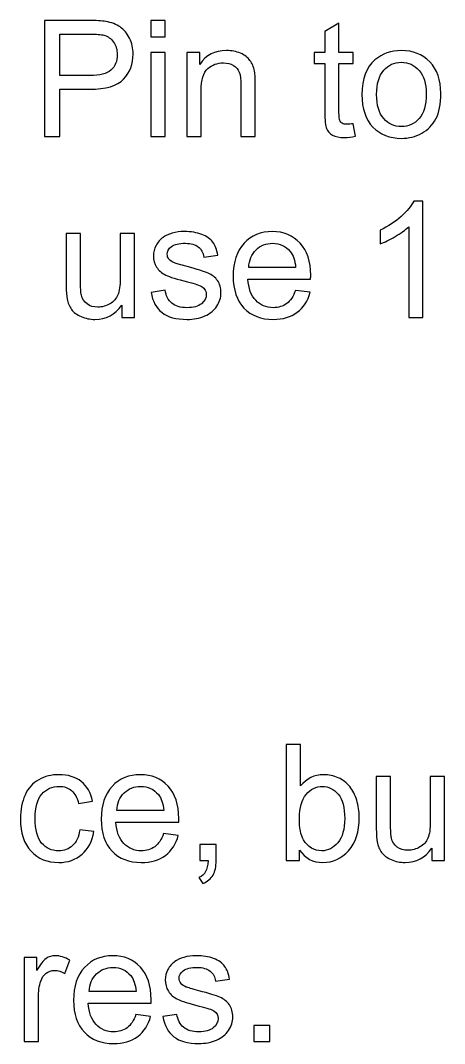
# Model space of a CAD drawing. Header units: centimetres. Extents: x -24.8 to 34.2, y -10 to 25.5.
# Drawn here: x 8.27 to 10.48, y 9.71 to 15.06 of the extents above; entities that cross this region are included whole.
import ezdxf

# ---------------------------------------------------------------- set-up
doc = ezdxf.new("R2010")
doc.units = ezdxf.units.CM
doc.header["$MEASUREMENT"] = 0
doc.layers.add('Layer 1', color=7, linetype='Continuous')

msp = doc.modelspace()

# ---------------------------------------------------------------- linework, layer by layer
at = {"layer": 'Layer 1', "color": 250}
for points, knots in [([(8.39294, 14.44979), (8.39294, 14.44979), (8.39294, 15.05586), (8.39294, 15.05586), (8.39294, 15.05586), (8.39294, 15.05586), (8.62154, 15.05586), (8.62154, 15.05586), (8.62154, 15.05586), (8.66176, 15.05586), (8.69252, 15.05388), (8.71369, 15.05007), (8.71369, 15.05007), (8.74346, 15.04513), (8.76844, 15.03568), (8.78862, 15.02171), (8.78862, 15.02171), (8.80865, 15.00788), (8.82488, 14.98827), (8.83716, 14.96329), (8.83716, 14.96329), (8.84943, 14.93817), (8.8555, 14.91066), (8.8555, 14.8806), (8.8555, 14.8806), (8.8555, 14.82909), (8.83913, 14.78535), (8.8064, 14.74965), (8.8064, 14.74965), (8.77352, 14.71409), (8.71425, 14.69617), (8.6286, 14.69617), (8.6286, 14.69617), (8.6286, 14.69617), (8.47309, 14.69617), (8.47309, 14.69617), (8.47309, 14.69617), (8.47309, 14.69617), (8.47309, 14.44979), (8.47309, 14.44979), (8.47309, 14.44979), (8.47309, 14.44979), (8.39294, 14.44979), (8.39294, 14.44979)], [0, 0, 0, 0, 0.0909091, 0.0909091, 0.0909091, 0.0909091, 0.1818182, 0.1818182, 0.1818182, 0.1818182, 0.2727273, 0.2727273, 0.2727273, 0.2727273, 0.3636364, 0.3636364, 0.3636364, 0.3636364, 0.4545455, 0.4545455, 0.4545455, 0.4545455, 0.5454545, 0.5454545, 0.5454545, 0.5454545, 0.6363636, 0.6363636, 0.6363636, 0.6363636, 0.7272727, 0.7272727, 0.7272727, 0.7272727, 0.8181818, 0.8181818, 0.8181818, 0.8181818, 0.9090909, 0.9090909, 0.9090909, 0.9090909, 1, 1, 1, 1]), ([(8.94849, 14.9702), (8.94849, 14.9702), (8.94849, 15.05586), (8.94849, 15.05586), (8.94849, 15.05586), (8.94849, 15.05586), (9.023, 15.05586), (9.023, 15.05586), (9.023, 15.05586), (9.023, 15.05586), (9.023, 14.9702), (9.023, 14.9702), (9.023, 14.9702), (9.023, 14.9702), (8.94849, 14.9702), (8.94849, 14.9702)], [0, 0, 0, 0, 0.25, 0.25, 0.25, 0.25, 0.5, 0.5, 0.5, 0.5, 0.75, 0.75, 0.75, 0.75, 1, 1, 1, 1]), ([(10.00484, 14.51639), (10.00484, 14.51639), (10.01556, 14.45064), (10.01556, 14.45064), (10.01556, 14.45064), (9.99468, 14.44626), (9.97591, 14.444), (9.9594, 14.444), (9.9594, 14.444), (9.93231, 14.444), (9.91142, 14.44824), (9.89646, 14.45685), (9.89646, 14.45685), (9.88165, 14.46531), (9.87121, 14.4766), (9.86514, 14.49057), (9.86514, 14.49057), (9.85907, 14.5044), (9.85597, 14.53375), (9.85597, 14.57834), (9.85597, 14.57834), (9.85597, 14.57834), (9.85597, 14.83093), (9.85597, 14.83093), (9.85597, 14.83093), (9.85597, 14.83093), (9.80136, 14.83093), (9.80136, 14.83093), (9.80136, 14.83093), (9.80136, 14.83093), (9.80136, 14.88878), (9.80136, 14.88878), (9.80136, 14.88878), (9.80136, 14.88878), (9.85597, 14.88878), (9.85597, 14.88878), (9.85597, 14.88878), (9.85597, 14.88878), (9.85597, 14.99758), (9.85597, 14.99758), (9.85597, 14.99758), (9.85597, 14.99758), (9.93005, 15.04217), (9.93005, 15.04217), (9.93005, 15.04217), (9.93005, 15.04217), (9.93005, 14.88878), (9.93005, 14.88878), (9.93005, 14.88878), (9.93005, 14.88878), (10.00484, 14.88878), (10.00484, 14.88878), (10.00484, 14.88878), (10.00484, 14.88878), (10.00484, 14.83093), (10.00484, 14.83093), (10.00484, 14.83093), (10.00484, 14.83093), (9.93005, 14.83093), (9.93005, 14.83093), (9.93005, 14.83093), (9.93005, 14.83093), (9.93005, 14.57425), (9.93005, 14.57425), (9.93005, 14.57425), (9.93005, 14.55294), (9.93132, 14.53939), (9.93386, 14.53333), (9.93386, 14.53333), (9.93654, 14.52726), (9.94077, 14.52246), (9.9467, 14.51879), (9.9467, 14.51879), (9.95263, 14.51527), (9.96109, 14.51343), (9.9721, 14.51343), (9.9721, 14.51343), (9.98043, 14.51343), (9.99129, 14.51442), (10.00484, 14.51639)], [0, 0, 0, 0, 0.05, 0.05, 0.05, 0.05, 0.1, 0.1, 0.1, 0.1, 0.15, 0.15, 0.15, 0.15, 0.2, 0.2, 0.2, 0.2, 0.25, 0.25, 0.25, 0.25, 0.3, 0.3, 0.3, 0.3, 0.35, 0.35, 0.35, 0.35, 0.4, 0.4, 0.4, 0.4, 0.45, 0.45, 0.45, 0.45, 0.5, 0.5, 0.5, 0.5, 0.55, 0.55, 0.55, 0.55, 0.6, 0.6, 0.6, 0.6, 0.65, 0.65, 0.65, 0.65, 0.7, 0.7, 0.7, 0.7, 0.75, 0.75, 0.75, 0.75, 0.8, 0.8, 0.8, 0.8, 0.85, 0.85, 0.85, 0.85, 0.9, 0.9, 0.9, 0.9, 0.95, 0.95, 0.95, 0.95, 1, 1, 1, 1]), ([(8.47309, 14.76771), (8.47309, 14.76771), (8.62987, 14.76771), (8.62987, 14.76771), (8.62987, 14.76771), (8.68166, 14.76771), (8.71848, 14.77731), (8.74022, 14.79664), (8.74022, 14.79664), (8.76195, 14.81597), (8.77281, 14.84306), (8.77281, 14.87806), (8.77281, 14.87806), (8.77281, 14.90346), (8.76646, 14.92519), (8.75362, 14.94325), (8.75362, 14.94325), (8.74078, 14.96131), (8.72399, 14.97317), (8.70296, 14.97895), (8.70296, 14.97895), (8.68942, 14.98248), (8.66458, 14.98431), (8.62817, 14.98431), (8.62817, 14.98431), (8.62817, 14.98431), (8.47309, 14.98431), (8.47309, 14.98431), (8.47309, 14.98431), (8.47309, 14.98431), (8.47309, 14.76771), (8.47309, 14.76771)], [0, 0, 0, 0, 0.125, 0.125, 0.125, 0.125, 0.25, 0.25, 0.25, 0.25, 0.375, 0.375, 0.375, 0.375, 0.5, 0.5, 0.5, 0.5, 0.625, 0.625, 0.625, 0.625, 0.75, 0.75, 0.75, 0.75, 0.875, 0.875, 0.875, 0.875, 1, 1, 1, 1]), ([(8.94849, 14.44979), (8.94849, 14.44979), (8.94849, 14.88878), (8.94849, 14.88878), (8.94849, 14.88878), (8.94849, 14.88878), (9.023, 14.88878), (9.023, 14.88878), (9.023, 14.88878), (9.023, 14.88878), (9.023, 14.44979), (9.023, 14.44979), (9.023, 14.44979), (9.023, 14.44979), (8.94849, 14.44979), (8.94849, 14.44979)], [0, 0, 0, 0, 0.25, 0.25, 0.25, 0.25, 0.5, 0.5, 0.5, 0.5, 0.75, 0.75, 0.75, 0.75, 1, 1, 1, 1]), ([(9.13631, 14.44979), (9.13631, 14.44979), (9.13631, 14.88878), (9.13631, 14.88878), (9.13631, 14.88878), (9.13631, 14.88878), (9.2032, 14.88878), (9.2032, 14.88878), (9.2032, 14.88878), (9.2032, 14.88878), (9.2032, 14.82641), (9.2032, 14.82641), (9.2032, 14.82641), (9.23551, 14.87467), (9.28208, 14.8988), (9.34289, 14.8988), (9.34289, 14.8988), (9.36942, 14.8988), (9.39369, 14.894), (9.41585, 14.88455), (9.41585, 14.88455), (9.43814, 14.87495), (9.45465, 14.86254), (9.46566, 14.84701), (9.46566, 14.84701), (9.47681, 14.83163), (9.48443, 14.81329), (9.48894, 14.79212), (9.48894, 14.79212), (9.49162, 14.77829), (9.49304, 14.75416), (9.49304, 14.71973), (9.49304, 14.71973), (9.49304, 14.71973), (9.49304, 14.44979), (9.49304, 14.44979), (9.49304, 14.44979), (9.49304, 14.44979), (9.41853, 14.44979), (9.41853, 14.44979), (9.41853, 14.44979), (9.41853, 14.44979), (9.41853, 14.71691), (9.41853, 14.71691), (9.41853, 14.71691), (9.41853, 14.74711), (9.41571, 14.76983), (9.40992, 14.78493), (9.40992, 14.78493), (9.40414, 14.79988), (9.39384, 14.81188), (9.37916, 14.82077), (9.37916, 14.82077), (9.36434, 14.8298), (9.34713, 14.83431), (9.32723, 14.83431), (9.32723, 14.83431), (9.29548, 14.83431), (9.26825, 14.82415), (9.24511, 14.80412), (9.24511, 14.80412), (9.2221, 14.78394), (9.21067, 14.74584), (9.21067, 14.68954), (9.21067, 14.68954), (9.21067, 14.68954), (9.21067, 14.44979), (9.21067, 14.44979), (9.21067, 14.44979), (9.21067, 14.44979), (9.13631, 14.44979), (9.13631, 14.44979)], [0, 0, 0, 0, 0.0555556, 0.0555556, 0.0555556, 0.0555556, 0.1111111, 0.1111111, 0.1111111, 0.1111111, 0.1666667, 0.1666667, 0.1666667, 0.1666667, 0.2222222, 0.2222222, 0.2222222, 0.2222222, 0.2777778, 0.2777778, 0.2777778, 0.2777778, 0.3333333, 0.3333333, 0.3333333, 0.3333333, 0.3888889, 0.3888889, 0.3888889, 0.3888889, 0.4444444, 0.4444444, 0.4444444, 0.4444444, 0.5, 0.5, 0.5, 0.5, 0.5555556, 0.5555556, 0.5555556, 0.5555556, 0.6111111, 0.6111111, 0.6111111, 0.6111111, 0.6666667, 0.6666667, 0.6666667, 0.6666667, 0.7222222, 0.7222222, 0.7222222, 0.7222222, 0.7777778, 0.7777778, 0.7777778, 0.7777778, 0.8333333, 0.8333333, 0.8333333, 0.8333333, 0.8888889, 0.8888889, 0.8888889, 0.8888889, 0.9444444, 0.9444444, 0.9444444, 0.9444444, 1, 1, 1, 1]), ([(10.04985, 14.66936), (10.04985, 14.75064), (10.07243, 14.81089), (10.11772, 14.84998), (10.11772, 14.84998), (10.1554, 14.88243), (10.2014, 14.8988), (10.25573, 14.8988), (10.25573, 14.8988), (10.31613, 14.8988), (10.36551, 14.87905), (10.40375, 14.83939), (10.40375, 14.83939), (10.44214, 14.79988), (10.46119, 14.74527), (10.46119, 14.67557), (10.46119, 14.67557), (10.46119, 14.61898), (10.45272, 14.57453), (10.43579, 14.54222), (10.43579, 14.54222), (10.41885, 14.50976), (10.39416, 14.48464), (10.36185, 14.46672), (10.36185, 14.46672), (10.32939, 14.4488), (10.29411, 14.43991), (10.25573, 14.43991), (10.25573, 14.43991), (10.19435, 14.43991), (10.14468, 14.45953), (10.10672, 14.49904), (10.10672, 14.49904), (10.06876, 14.53841), (10.04985, 14.59513), (10.04985, 14.66936)], [0, 0, 0, 0, 0.1111111, 0.1111111, 0.1111111, 0.1111111, 0.2222222, 0.2222222, 0.2222222, 0.2222222, 0.3333333, 0.3333333, 0.3333333, 0.3333333, 0.4444444, 0.4444444, 0.4444444, 0.4444444, 0.5555556, 0.5555556, 0.5555556, 0.5555556, 0.6666667, 0.6666667, 0.6666667, 0.6666667, 0.7777778, 0.7777778, 0.7777778, 0.7777778, 0.8888889, 0.8888889, 0.8888889, 0.8888889, 1, 1, 1, 1]), ([(10.12633, 14.66936), (10.12633, 14.61305), (10.13861, 14.571), (10.16316, 14.54306), (10.16316, 14.54306), (10.18772, 14.51498), (10.21862, 14.50101), (10.25573, 14.50101), (10.25573, 14.50101), (10.2927, 14.50101), (10.32346, 14.51512), (10.34802, 14.5432), (10.34802, 14.5432), (10.37243, 14.57129), (10.3847, 14.61418), (10.3847, 14.67176), (10.3847, 14.67176), (10.3847, 14.72608), (10.37243, 14.76729), (10.34773, 14.79523), (10.34773, 14.79523), (10.32304, 14.82317), (10.29242, 14.83714), (10.25573, 14.83714), (10.25573, 14.83714), (10.21862, 14.83714), (10.18772, 14.82317), (10.16316, 14.79537), (10.16316, 14.79537), (10.13861, 14.76757), (10.12633, 14.72552), (10.12633, 14.66936)], [0, 0, 0, 0, 0.125, 0.125, 0.125, 0.125, 0.25, 0.25, 0.25, 0.25, 0.375, 0.375, 0.375, 0.375, 0.5, 0.5, 0.5, 0.5, 0.625, 0.625, 0.625, 0.625, 0.75, 0.75, 0.75, 0.75, 0.875, 0.875, 0.875, 0.875, 1, 1, 1, 1]), ([(10.3682, 13.50393), (10.3682, 13.50393), (10.29384, 13.50393), (10.29384, 13.50393), (10.29384, 13.50393), (10.29384, 13.50393), (10.29384, 13.97806), (10.29384, 13.97806), (10.29384, 13.97806), (10.27591, 13.96099), (10.25249, 13.94391), (10.22342, 13.92684), (10.22342, 13.92684), (10.19421, 13.90976), (10.16811, 13.89692), (10.14496, 13.88845), (10.14496, 13.88845), (10.14496, 13.88845), (10.14496, 13.96028), (10.14496, 13.96028), (10.14496, 13.96028), (10.18659, 13.97989), (10.223, 14.0036), (10.25418, 14.0314), (10.25418, 14.0314), (10.28523, 14.05934), (10.30738, 14.08629), (10.32036, 14.11254), (10.32036, 14.11254), (10.32036, 14.11254), (10.3682, 14.11254), (10.3682, 14.11254), (10.3682, 14.11254), (10.3682, 14.11254), (10.3682, 13.50393), (10.3682, 13.50393)], [0, 0, 0, 0, 0.1111111, 0.1111111, 0.1111111, 0.1111111, 0.2222222, 0.2222222, 0.2222222, 0.2222222, 0.3333333, 0.3333333, 0.3333333, 0.3333333, 0.4444444, 0.4444444, 0.4444444, 0.4444444, 0.5555556, 0.5555556, 0.5555556, 0.5555556, 0.6666667, 0.6666667, 0.6666667, 0.6666667, 0.7777778, 0.7777778, 0.7777778, 0.7777778, 0.8888889, 0.8888889, 0.8888889, 0.8888889, 1, 1, 1, 1]), ([(8.94949, 13.63502), (8.94949, 13.63502), (9.023, 13.64659), (9.023, 13.64659), (9.023, 13.64659), (9.0271, 13.6171), (9.03867, 13.59452), (9.05758, 13.57872), (9.05758, 13.57872), (9.07634, 13.56306), (9.10273, 13.55515), (9.13674, 13.55515), (9.13674, 13.55515), (9.17089, 13.55515), (9.19629, 13.56221), (9.2128, 13.57604), (9.2128, 13.57604), (9.22931, 13.59001), (9.23763, 13.60638), (9.23763, 13.625), (9.23763, 13.625), (9.23763, 13.64194), (9.23029, 13.65506), (9.21562, 13.6648), (9.21562, 13.6648), (9.20546, 13.67143), (9.18006, 13.67975), (9.13956, 13.68991), (9.13956, 13.68991), (9.08509, 13.70374), (9.04713, 13.7156), (9.02611, 13.72575), (9.02611, 13.72575), (9.00508, 13.73577), (8.989, 13.74974), (8.97813, 13.76752), (8.97813, 13.76752), (8.96727, 13.7853), (8.96176, 13.80492), (8.96176, 13.82637), (8.96176, 13.82637), (8.96176, 13.84598), (8.96628, 13.86404), (8.97531, 13.88069), (8.97531, 13.88069), (8.9842, 13.89749), (8.99647, 13.91131), (9.01186, 13.92232), (9.01186, 13.92232), (9.02343, 13.93079), (9.03923, 13.93813), (9.05913, 13.94405), (9.05913, 13.94405), (9.07917, 13.94998), (9.10061, 13.95294), (9.12347, 13.95294), (9.12347, 13.95294), (9.1579, 13.95294), (9.1881, 13.94786), (9.21421, 13.93798), (9.21421, 13.93798), (9.24031, 13.92811), (9.2595, 13.9147), (9.27192, 13.89777), (9.27192, 13.89777), (9.28434, 13.88069), (9.29281, 13.85812), (9.29746, 13.82975), (9.29746, 13.82975), (9.29746, 13.82975), (9.22479, 13.81973), (9.22479, 13.81973), (9.22479, 13.81973), (9.2214, 13.84231), (9.21181, 13.85995), (9.196, 13.87265), (9.196, 13.87265), (9.1802, 13.88535), (9.15776, 13.8917), (9.12884, 13.8917), (9.12884, 13.8917), (9.09469, 13.8917), (9.07028, 13.88606), (9.05574, 13.87477), (9.05574, 13.87477), (9.04107, 13.86348), (9.03373, 13.85021), (9.03373, 13.83512), (9.03373, 13.83512), (9.03373, 13.82538), (9.03683, 13.81677), (9.0429, 13.80901), (9.0429, 13.80901), (9.04897, 13.80097), (9.05842, 13.79448), (9.0714, 13.78911), (9.0714, 13.78911), (9.07888, 13.78643), (9.10076, 13.78008), (9.13716, 13.7702), (9.13716, 13.7702), (9.1898, 13.75609), (9.22648, 13.74466), (9.24723, 13.73563), (9.24723, 13.73563), (9.26811, 13.72674), (9.28448, 13.71362), (9.29633, 13.69655), (9.29633, 13.69655), (9.30819, 13.67947), (9.31411, 13.6583), (9.31411, 13.6329), (9.31411, 13.6329), (9.31411, 13.60807), (9.30678, 13.58479), (9.29238, 13.56277), (9.29238, 13.56277), (9.27785, 13.5409), (9.25696, 13.52397), (9.22973, 13.51197), (9.22973, 13.51197), (9.2025, 13.49998), (9.17159, 13.49405), (9.13716, 13.49405), (9.13716, 13.49405), (9.08001, 13.49405), (9.03655, 13.50591), (9.00663, 13.52961), (9.00663, 13.52961), (8.97672, 13.55332), (8.95767, 13.58845), (8.94949, 13.63502)], [0, 0, 0, 0, 0.030303, 0.030303, 0.030303, 0.030303, 0.0606061, 0.0606061, 0.0606061, 0.0606061, 0.0909091, 0.0909091, 0.0909091, 0.0909091, 0.1212121, 0.1212121, 0.1212121, 0.1212121, 0.1515152, 0.1515152, 0.1515152, 0.1515152, 0.1818182, 0.1818182, 0.1818182, 0.1818182, 0.2121212, 0.2121212, 0.2121212, 0.2121212, 0.2424242, 0.2424242, 0.2424242, 0.2424242, 0.2727273, 0.2727273, 0.2727273, 0.2727273, 0.3030303, 0.3030303, 0.3030303, 0.3030303, 0.3333333, 0.3333333, 0.3333333, 0.3333333, 0.3636364, 0.3636364, 0.3636364, 0.3636364, 0.3939394, 0.3939394, 0.3939394, 0.3939394, 0.4242424, 0.4242424, 0.4242424, 0.4242424, 0.4545455, 0.4545455, 0.4545455, 0.4545455, 0.4848485, 0.4848485, 0.4848485, 0.4848485, 0.5151515, 0.5151515, 0.5151515, 0.5151515, 0.5454545, 0.5454545, 0.5454545, 0.5454545, 0.5757576, 0.5757576, 0.5757576, 0.5757576, 0.6060606, 0.6060606, 0.6060606, 0.6060606, 0.6363636, 0.6363636, 0.6363636, 0.6363636, 0.6666667, 0.6666667, 0.6666667, 0.6666667, 0.6969697, 0.6969697, 0.6969697, 0.6969697, 0.7272727, 0.7272727, 0.7272727, 0.7272727, 0.7575758, 0.7575758, 0.7575758, 0.7575758, 0.7878788, 0.7878788, 0.7878788, 0.7878788, 0.8181818, 0.8181818, 0.8181818, 0.8181818, 0.8484848, 0.8484848, 0.8484848, 0.8484848, 0.8787879, 0.8787879, 0.8787879, 0.8787879, 0.9090909, 0.9090909, 0.9090909, 0.9090909, 0.9393939, 0.9393939, 0.9393939, 0.9393939, 0.969697, 0.969697, 0.969697, 0.969697, 1, 1, 1, 1]), ([(9.70301, 13.64532), (9.70301, 13.64532), (9.77992, 13.63587), (9.77992, 13.63587), (9.77992, 13.63587), (9.76778, 13.59085), (9.74535, 13.556), (9.71261, 13.53116), (9.71261, 13.53116), (9.67973, 13.50647), (9.63782, 13.49405), (9.58688, 13.49405), (9.58688, 13.49405), (9.52267, 13.49405), (9.47173, 13.51381), (9.4342, 13.55332), (9.4342, 13.55332), (9.39652, 13.59283), (9.37775, 13.64829), (9.37775, 13.71969), (9.37775, 13.71969), (9.37775, 13.79363), (9.3968, 13.85092), (9.43476, 13.8917), (9.43476, 13.8917), (9.47286, 13.93248), (9.52211, 13.95294), (9.58279, 13.95294), (9.58279, 13.95294), (9.64149, 13.95294), (9.68947, 13.9329), (9.72658, 13.89297), (9.72658, 13.89297), (9.76383, 13.85304), (9.78246, 13.79673), (9.78246, 13.72434), (9.78246, 13.72434), (9.78246, 13.71983), (9.78232, 13.7132), (9.78203, 13.70445), (9.78203, 13.70445), (9.78203, 13.70445), (9.45466, 13.70445), (9.45466, 13.70445), (9.45466, 13.70445), (9.45734, 13.65619), (9.47103, 13.61922), (9.49558, 13.59368), (9.49558, 13.59368), (9.52013, 13.56799), (9.55061, 13.55515), (9.5873, 13.55515), (9.5873, 13.55515), (9.61454, 13.55515), (9.63782, 13.56235), (9.65715, 13.57674), (9.65715, 13.57674), (9.67648, 13.59099), (9.69172, 13.61385), (9.70301, 13.64532)], [0, 0, 0, 0, 0.0666667, 0.0666667, 0.0666667, 0.0666667, 0.1333333, 0.1333333, 0.1333333, 0.1333333, 0.2, 0.2, 0.2, 0.2, 0.2666667, 0.2666667, 0.2666667, 0.2666667, 0.3333333, 0.3333333, 0.3333333, 0.3333333, 0.4, 0.4, 0.4, 0.4, 0.4666667, 0.4666667, 0.4666667, 0.4666667, 0.5333333, 0.5333333, 0.5333333, 0.5333333, 0.6, 0.6, 0.6, 0.6, 0.6666667, 0.6666667, 0.6666667, 0.6666667, 0.7333333, 0.7333333, 0.7333333, 0.7333333, 0.8, 0.8, 0.8, 0.8, 0.8666667, 0.8666667, 0.8666667, 0.8666667, 0.9333333, 0.9333333, 0.9333333, 0.9333333, 1, 1, 1, 1]), ([(8.7961, 13.50393), (8.7961, 13.50393), (8.7961, 13.56842), (8.7961, 13.56842), (8.7961, 13.56842), (8.76181, 13.51875), (8.71539, 13.49405), (8.65669, 13.49405), (8.65669, 13.49405), (8.63086, 13.49405), (8.60659, 13.49899), (8.58416, 13.50887), (8.58416, 13.50887), (8.56172, 13.51875), (8.54507, 13.53131), (8.5342, 13.54626), (8.5342, 13.54626), (8.5232, 13.56136), (8.51558, 13.57971), (8.5112, 13.60144), (8.5112, 13.60144), (8.50824, 13.61611), (8.50669, 13.63925), (8.50669, 13.671), (8.50669, 13.671), (8.50669, 13.671), (8.50669, 13.94292), (8.50669, 13.94292), (8.50669, 13.94292), (8.50669, 13.94292), (8.58105, 13.94292), (8.58105, 13.94292), (8.58105, 13.94292), (8.58105, 13.94292), (8.58105, 13.69951), (8.58105, 13.69951), (8.58105, 13.69951), (8.58105, 13.66056), (8.5826, 13.63446), (8.58557, 13.62091), (8.58557, 13.62091), (8.59036, 13.6013), (8.60024, 13.58606), (8.61534, 13.57477), (8.61534, 13.57477), (8.63058, 13.56362), (8.64935, 13.55812), (8.67164, 13.55812), (8.67164, 13.55812), (8.69394, 13.55812), (8.71482, 13.56376), (8.73444, 13.57519), (8.73444, 13.57519), (8.75405, 13.58662), (8.76788, 13.60228), (8.77592, 13.6219), (8.77592, 13.6219), (8.78411, 13.64165), (8.7882, 13.6703), (8.7882, 13.70769), (8.7882, 13.70769), (8.7882, 13.70769), (8.7882, 13.94292), (8.7882, 13.94292), (8.7882, 13.94292), (8.7882, 13.94292), (8.86257, 13.94292), (8.86257, 13.94292), (8.86257, 13.94292), (8.86257, 13.94292), (8.86257, 13.50393), (8.86257, 13.50393), (8.86257, 13.50393), (8.86257, 13.50393), (8.7961, 13.50393), (8.7961, 13.50393)], [0, 0, 0, 0, 0.0526316, 0.0526316, 0.0526316, 0.0526316, 0.1052632, 0.1052632, 0.1052632, 0.1052632, 0.1578947, 0.1578947, 0.1578947, 0.1578947, 0.2105263, 0.2105263, 0.2105263, 0.2105263, 0.2631579, 0.2631579, 0.2631579, 0.2631579, 0.3157895, 0.3157895, 0.3157895, 0.3157895, 0.3684211, 0.3684211, 0.3684211, 0.3684211, 0.4210526, 0.4210526, 0.4210526, 0.4210526, 0.4736842, 0.4736842, 0.4736842, 0.4736842, 0.5263158, 0.5263158, 0.5263158, 0.5263158, 0.5789474, 0.5789474, 0.5789474, 0.5789474, 0.6315789, 0.6315789, 0.6315789, 0.6315789, 0.6842105, 0.6842105, 0.6842105, 0.6842105, 0.7368421, 0.7368421, 0.7368421, 0.7368421, 0.7894737, 0.7894737, 0.7894737, 0.7894737, 0.8421053, 0.8421053, 0.8421053, 0.8421053, 0.8947368, 0.8947368, 0.8947368, 0.8947368, 0.9473684, 0.9473684, 0.9473684, 0.9473684, 1, 1, 1, 1]), ([(9.45875, 13.76569), (9.45875, 13.76569), (9.70386, 13.76569), (9.70386, 13.76569), (9.70386, 13.76569), (9.70061, 13.80252), (9.69116, 13.83032), (9.67578, 13.84866), (9.67578, 13.84866), (9.65207, 13.87731), (9.62131, 13.8917), (9.58363, 13.8917), (9.58363, 13.8917), (9.54949, 13.8917), (9.5207, 13.88027), (9.49742, 13.85741), (9.49742, 13.85741), (9.47413, 13.83455), (9.46129, 13.80393), (9.45875, 13.76569)], [0, 0, 0, 0, 0.2, 0.2, 0.2, 0.2, 0.4, 0.4, 0.4, 0.4, 0.6, 0.6, 0.6, 0.6, 0.8, 0.8, 0.8, 0.8, 1, 1, 1, 1]), ([(9.72416, 10.66635), (9.72416, 10.66635), (9.65516, 10.66635), (9.65516, 10.66635), (9.65516, 10.66635), (9.65516, 10.66635), (9.65516, 11.27242), (9.65516, 11.27242), (9.65516, 11.27242), (9.65516, 11.27242), (9.72952, 11.27242), (9.72952, 11.27242), (9.72952, 11.27242), (9.72952, 11.27242), (9.72952, 11.05624), (9.72952, 11.05624), (9.72952, 11.05624), (9.76099, 11.09561), (9.80106, 11.11536), (9.84975, 11.11536), (9.84975, 11.11536), (9.87684, 11.11536), (9.90238, 11.10986), (9.92651, 11.09899), (9.92651, 11.09899), (9.95064, 11.08813), (9.9704, 11.07275), (9.98606, 11.05313), (9.98606, 11.05313), (10.00158, 11.03338), (10.01386, 11.00967), (10.02261, 10.98173), (10.02261, 10.98173), (10.0315, 10.95393), (10.03587, 10.92416), (10.03587, 10.89255), (10.03587, 10.89255), (10.03587, 10.8172), (10.01724, 10.75906), (9.97999, 10.718), (9.97999, 10.718), (9.94288, 10.67693), (9.89815, 10.65647), (9.84608, 10.65647), (9.84608, 10.65647), (9.79429, 10.65647), (9.75365, 10.67806), (9.72416, 10.72138), (9.72416, 10.72138), (9.72416, 10.72138), (9.72416, 10.66635), (9.72416, 10.66635)], [0, 0, 0, 0, 0.0769231, 0.0769231, 0.0769231, 0.0769231, 0.1538462, 0.1538462, 0.1538462, 0.1538462, 0.2307692, 0.2307692, 0.2307692, 0.2307692, 0.3076923, 0.3076923, 0.3076923, 0.3076923, 0.3846154, 0.3846154, 0.3846154, 0.3846154, 0.4615385, 0.4615385, 0.4615385, 0.4615385, 0.5384615, 0.5384615, 0.5384615, 0.5384615, 0.6153846, 0.6153846, 0.6153846, 0.6153846, 0.6923077, 0.6923077, 0.6923077, 0.6923077, 0.7692308, 0.7692308, 0.7692308, 0.7692308, 0.8461538, 0.8461538, 0.8461538, 0.8461538, 0.9230769, 0.9230769, 0.9230769, 0.9230769, 1, 1, 1, 1]), ([(8.57736, 10.82722), (8.57736, 10.82722), (8.65046, 10.81762), (8.65046, 10.81762), (8.65046, 10.81762), (8.64256, 10.76724), (8.62209, 10.72773), (8.58908, 10.69923), (8.58908, 10.69923), (8.5562, 10.67072), (8.5157, 10.65647), (8.46772, 10.65647), (8.46772, 10.65647), (8.40775, 10.65647), (8.35935, 10.67609), (8.32294, 10.71532), (8.32294, 10.71532), (8.28639, 10.75454), (8.26805, 10.81085), (8.26805, 10.88422), (8.26805, 10.88422), (8.26805, 10.93164), (8.27595, 10.97312), (8.29162, 11.00868), (8.29162, 11.00868), (8.30742, 11.04424), (8.33127, 11.07091), (8.36344, 11.08869), (8.36344, 11.08869), (8.39547, 11.10647), (8.43047, 11.11536), (8.46814, 11.11536), (8.46814, 11.11536), (8.51584, 11.11536), (8.55493, 11.10323), (8.58512, 11.0791), (8.58512, 11.0791), (8.61546, 11.05497), (8.63494, 11.02082), (8.64354, 10.97637), (8.64354, 10.97637), (8.64354, 10.97637), (8.57115, 10.96522), (8.57115, 10.96522), (8.57115, 10.96522), (8.56424, 10.99471), (8.5521, 11.01687), (8.53461, 11.03182), (8.53461, 11.03182), (8.51711, 11.04664), (8.49594, 11.05412), (8.47111, 11.05412), (8.47111, 11.05412), (8.43357, 11.05412), (8.40309, 11.04071), (8.37967, 11.01376), (8.37967, 11.01376), (8.35624, 10.98695), (8.34453, 10.94448), (8.34453, 10.88634), (8.34453, 10.88634), (8.34453, 10.82736), (8.35582, 10.78446), (8.37854, 10.75765), (8.37854, 10.75765), (8.40112, 10.73098), (8.43061, 10.71757), (8.46701, 10.71757), (8.46701, 10.71757), (8.49622, 10.71757), (8.5205, 10.7266), (8.54011, 10.74452), (8.54011, 10.74452), (8.55972, 10.76245), (8.57214, 10.78996), (8.57736, 10.82722)], [0, 0, 0, 0, 0.0526316, 0.0526316, 0.0526316, 0.0526316, 0.1052632, 0.1052632, 0.1052632, 0.1052632, 0.1578947, 0.1578947, 0.1578947, 0.1578947, 0.2105263, 0.2105263, 0.2105263, 0.2105263, 0.2631579, 0.2631579, 0.2631579, 0.2631579, 0.3157895, 0.3157895, 0.3157895, 0.3157895, 0.3684211, 0.3684211, 0.3684211, 0.3684211, 0.4210526, 0.4210526, 0.4210526, 0.4210526, 0.4736842, 0.4736842, 0.4736842, 0.4736842, 0.5263158, 0.5263158, 0.5263158, 0.5263158, 0.5789474, 0.5789474, 0.5789474, 0.5789474, 0.6315789, 0.6315789, 0.6315789, 0.6315789, 0.6842105, 0.6842105, 0.6842105, 0.6842105, 0.7368421, 0.7368421, 0.7368421, 0.7368421, 0.7894737, 0.7894737, 0.7894737, 0.7894737, 0.8421053, 0.8421053, 0.8421053, 0.8421053, 0.8947368, 0.8947368, 0.8947368, 0.8947368, 0.9473684, 0.9473684, 0.9473684, 0.9473684, 1, 1, 1, 1]), ([(9.01466, 10.80774), (9.01466, 10.80774), (9.09157, 10.79829), (9.09157, 10.79829), (9.09157, 10.79829), (9.07943, 10.75327), (9.057, 10.71842), (9.02426, 10.69358), (9.02426, 10.69358), (8.99138, 10.66889), (8.94947, 10.65647), (8.89853, 10.65647), (8.89853, 10.65647), (8.83432, 10.65647), (8.78338, 10.67623), (8.74585, 10.71574), (8.74585, 10.71574), (8.70817, 10.75525), (8.6894, 10.81071), (8.6894, 10.88211), (8.6894, 10.88211), (8.6894, 10.95605), (8.70845, 11.01334), (8.74641, 11.05412), (8.74641, 11.05412), (8.78451, 11.0949), (8.83376, 11.11536), (8.89444, 11.11536), (8.89444, 11.11536), (8.95314, 11.11536), (9.00112, 11.09532), (9.03823, 11.05539), (9.03823, 11.05539), (9.07548, 11.01546), (9.09411, 10.95915), (9.09411, 10.88676), (9.09411, 10.88676), (9.09411, 10.88225), (9.09397, 10.87562), (9.09368, 10.86687), (9.09368, 10.86687), (9.09368, 10.86687), (8.76631, 10.86687), (8.76631, 10.86687), (8.76631, 10.86687), (8.76899, 10.81861), (8.78268, 10.78164), (8.80723, 10.7561), (8.80723, 10.7561), (8.83178, 10.73041), (8.86226, 10.71757), (8.89895, 10.71757), (8.89895, 10.71757), (8.92619, 10.71757), (8.94947, 10.72477), (8.9688, 10.73916), (8.9688, 10.73916), (8.98813, 10.75341), (9.00337, 10.77627), (9.01466, 10.80774)], [0, 0, 0, 0, 0.0666667, 0.0666667, 0.0666667, 0.0666667, 0.1333333, 0.1333333, 0.1333333, 0.1333333, 0.2, 0.2, 0.2, 0.2, 0.2666667, 0.2666667, 0.2666667, 0.2666667, 0.3333333, 0.3333333, 0.3333333, 0.3333333, 0.4, 0.4, 0.4, 0.4, 0.4666667, 0.4666667, 0.4666667, 0.4666667, 0.5333333, 0.5333333, 0.5333333, 0.5333333, 0.6, 0.6, 0.6, 0.6, 0.6666667, 0.6666667, 0.6666667, 0.6666667, 0.7333333, 0.7333333, 0.7333333, 0.7333333, 0.8, 0.8, 0.8, 0.8, 0.8666667, 0.8666667, 0.8666667, 0.8666667, 0.9333333, 0.9333333, 0.9333333, 0.9333333, 1, 1, 1, 1]), ([(10.41418, 10.66635), (10.41418, 10.66635), (10.41418, 10.73084), (10.41418, 10.73084), (10.41418, 10.73084), (10.37989, 10.68117), (10.33347, 10.65647), (10.27477, 10.65647), (10.27477, 10.65647), (10.24894, 10.65647), (10.22467, 10.66141), (10.20224, 10.67129), (10.20224, 10.67129), (10.1798, 10.68117), (10.16315, 10.69373), (10.15228, 10.70868), (10.15228, 10.70868), (10.14128, 10.72378), (10.13366, 10.74213), (10.12928, 10.76386), (10.12928, 10.76386), (10.12632, 10.77853), (10.12477, 10.80167), (10.12477, 10.83342), (10.12477, 10.83342), (10.12477, 10.83342), (10.12477, 11.10534), (10.12477, 11.10534), (10.12477, 11.10534), (10.12477, 11.10534), (10.19913, 11.10534), (10.19913, 11.10534), (10.19913, 11.10534), (10.19913, 11.10534), (10.19913, 10.86193), (10.19913, 10.86193), (10.19913, 10.86193), (10.19913, 10.82298), (10.20068, 10.79688), (10.20365, 10.78333), (10.20365, 10.78333), (10.20844, 10.76372), (10.21832, 10.74848), (10.23342, 10.73719), (10.23342, 10.73719), (10.24866, 10.72604), (10.26743, 10.72054), (10.28972, 10.72054), (10.28972, 10.72054), (10.31202, 10.72054), (10.3329, 10.72618), (10.35252, 10.73761), (10.35252, 10.73761), (10.37213, 10.74904), (10.38596, 10.7647), (10.394, 10.78432), (10.394, 10.78432), (10.40219, 10.80407), (10.40628, 10.83272), (10.40628, 10.87011), (10.40628, 10.87011), (10.40628, 10.87011), (10.40628, 11.10534), (10.40628, 11.10534), (10.40628, 11.10534), (10.40628, 11.10534), (10.48065, 11.10534), (10.48065, 11.10534), (10.48065, 11.10534), (10.48065, 11.10534), (10.48065, 10.66635), (10.48065, 10.66635), (10.48065, 10.66635), (10.48065, 10.66635), (10.41418, 10.66635), (10.41418, 10.66635)], [0, 0, 0, 0, 0.0526316, 0.0526316, 0.0526316, 0.0526316, 0.1052632, 0.1052632, 0.1052632, 0.1052632, 0.1578947, 0.1578947, 0.1578947, 0.1578947, 0.2105263, 0.2105263, 0.2105263, 0.2105263, 0.2631579, 0.2631579, 0.2631579, 0.2631579, 0.3157895, 0.3157895, 0.3157895, 0.3157895, 0.3684211, 0.3684211, 0.3684211, 0.3684211, 0.4210526, 0.4210526, 0.4210526, 0.4210526, 0.4736842, 0.4736842, 0.4736842, 0.4736842, 0.5263158, 0.5263158, 0.5263158, 0.5263158, 0.5789474, 0.5789474, 0.5789474, 0.5789474, 0.6315789, 0.6315789, 0.6315789, 0.6315789, 0.6842105, 0.6842105, 0.6842105, 0.6842105, 0.7368421, 0.7368421, 0.7368421, 0.7368421, 0.7894737, 0.7894737, 0.7894737, 0.7894737, 0.8421053, 0.8421053, 0.8421053, 0.8421053, 0.8947368, 0.8947368, 0.8947368, 0.8947368, 0.9473684, 0.9473684, 0.9473684, 0.9473684, 1, 1, 1, 1]), ([(8.7704, 10.92811), (8.7704, 10.92811), (9.01551, 10.92811), (9.01551, 10.92811), (9.01551, 10.92811), (9.01226, 10.96494), (9.00281, 10.99274), (8.98743, 11.01108), (8.98743, 11.01108), (8.96372, 11.03973), (8.93296, 11.05412), (8.89528, 11.05412), (8.89528, 11.05412), (8.86114, 11.05412), (8.83235, 11.04269), (8.80907, 11.01983), (8.80907, 11.01983), (8.78578, 10.99697), (8.77294, 10.96635), (8.7704, 10.92811)], [0, 0, 0, 0, 0.2, 0.2, 0.2, 0.2, 0.4, 0.4, 0.4, 0.4, 0.6, 0.6, 0.6, 0.6, 0.8, 0.8, 0.8, 0.8, 1, 1, 1, 1]), ([(9.72331, 10.88916), (9.72331, 10.83653), (9.73051, 10.79857), (9.74476, 10.77515), (9.74476, 10.77515), (9.76819, 10.73676), (9.79994, 10.71757), (9.83987, 10.71757), (9.83987, 10.71757), (9.87247, 10.71757), (9.90055, 10.73168), (9.92425, 10.76005), (9.92425, 10.76005), (9.94796, 10.78827), (9.95981, 10.83032), (9.95981, 10.88634), (9.95981, 10.88634), (9.95981, 10.94363), (9.94838, 10.98596), (9.92566, 11.0132), (9.92566, 11.0132), (9.90295, 11.04043), (9.87543, 11.05412), (9.84326, 11.05412), (9.84326, 11.05412), (9.81066, 11.05412), (9.78258, 11.04001), (9.75887, 11.01179), (9.75887, 11.01179), (9.73517, 10.98357), (9.72331, 10.94264), (9.72331, 10.88916)], [0, 0, 0, 0, 0.125, 0.125, 0.125, 0.125, 0.25, 0.25, 0.25, 0.25, 0.375, 0.375, 0.375, 0.375, 0.5, 0.5, 0.5, 0.5, 0.625, 0.625, 0.625, 0.625, 0.75, 0.75, 0.75, 0.75, 0.875, 0.875, 0.875, 0.875, 1, 1, 1, 1]), ([(9.20445, 10.66635), (9.20445, 10.66635), (9.20445, 10.75116), (9.20445, 10.75116), (9.20445, 10.75116), (9.20445, 10.75116), (9.28926, 10.75116), (9.28926, 10.75116), (9.28926, 10.75116), (9.28926, 10.75116), (9.28926, 10.66635), (9.28926, 10.66635), (9.28926, 10.66635), (9.28926, 10.63516), (9.28376, 10.61005), (9.27275, 10.59086), (9.27275, 10.59086), (9.2616, 10.57181), (9.2441, 10.55699), (9.22026, 10.54641), (9.22026, 10.54641), (9.22026, 10.54641), (9.19951, 10.5783), (9.19951, 10.5783), (9.19951, 10.5783), (9.21518, 10.58521), (9.22675, 10.59537), (9.23423, 10.60864), (9.23423, 10.60864), (9.2417, 10.62204), (9.2458, 10.64123), (9.24664, 10.66635), (9.24664, 10.66635), (9.24664, 10.66635), (9.20445, 10.66635), (9.20445, 10.66635)], [0, 0, 0, 0, 0.1111111, 0.1111111, 0.1111111, 0.1111111, 0.2222222, 0.2222222, 0.2222222, 0.2222222, 0.3333333, 0.3333333, 0.3333333, 0.3333333, 0.4444444, 0.4444444, 0.4444444, 0.4444444, 0.5555556, 0.5555556, 0.5555556, 0.5555556, 0.6666667, 0.6666667, 0.6666667, 0.6666667, 0.7777778, 0.7777778, 0.7777778, 0.7777778, 0.8888889, 0.8888889, 0.8888889, 0.8888889, 1, 1, 1, 1]), ([(8.28712, 9.72049), (8.28712, 9.72049), (8.28712, 10.15948), (8.28712, 10.15948), (8.28712, 10.15948), (8.28712, 10.15948), (8.35401, 10.15948), (8.35401, 10.15948), (8.35401, 10.15948), (8.35401, 10.15948), (8.35401, 10.09302), (8.35401, 10.09302), (8.35401, 10.09302), (8.37108, 10.12406), (8.38689, 10.14467), (8.40142, 10.15454), (8.40142, 10.15454), (8.41582, 10.16442), (8.43176, 10.1695), (8.44912, 10.1695), (8.44912, 10.1695), (8.47423, 10.1695), (8.49963, 10.16146), (8.5256, 10.14551), (8.5256, 10.14551), (8.5256, 10.14551), (8.49992, 10.07637), (8.49992, 10.07637), (8.49992, 10.07637), (8.48185, 10.08723), (8.46365, 10.0926), (8.44545, 10.0926), (8.44545, 10.0926), (8.42908, 10.0926), (8.41455, 10.08766), (8.40156, 10.07792), (8.40156, 10.07792), (8.38858, 10.06804), (8.37941, 10.0545), (8.37391, 10.03714), (8.37391, 10.03714), (8.36558, 10.01075), (8.36149, 9.98183), (8.36149, 9.95036), (8.36149, 9.95036), (8.36149, 9.95036), (8.36149, 9.72049), (8.36149, 9.72049), (8.36149, 9.72049), (8.36149, 9.72049), (8.28712, 9.72049), (8.28712, 9.72049)], [0, 0, 0, 0, 0.0769231, 0.0769231, 0.0769231, 0.0769231, 0.1538462, 0.1538462, 0.1538462, 0.1538462, 0.2307692, 0.2307692, 0.2307692, 0.2307692, 0.3076923, 0.3076923, 0.3076923, 0.3076923, 0.3846154, 0.3846154, 0.3846154, 0.3846154, 0.4615385, 0.4615385, 0.4615385, 0.4615385, 0.5384615, 0.5384615, 0.5384615, 0.5384615, 0.6153846, 0.6153846, 0.6153846, 0.6153846, 0.6923077, 0.6923077, 0.6923077, 0.6923077, 0.7692308, 0.7692308, 0.7692308, 0.7692308, 0.8461538, 0.8461538, 0.8461538, 0.8461538, 0.9230769, 0.9230769, 0.9230769, 0.9230769, 1, 1, 1, 1]), ([(8.87033, 9.86188), (8.87033, 9.86188), (8.94724, 9.85243), (8.94724, 9.85243), (8.94724, 9.85243), (8.9351, 9.80741), (8.91267, 9.77256), (8.87993, 9.74772), (8.87993, 9.74772), (8.84705, 9.72303), (8.80514, 9.71061), (8.7542, 9.71061), (8.7542, 9.71061), (8.68999, 9.71061), (8.63905, 9.73037), (8.60152, 9.76988), (8.60152, 9.76988), (8.56384, 9.80939), (8.54507, 9.86485), (8.54507, 9.93625), (8.54507, 9.93625), (8.54507, 10.01019), (8.56412, 10.06748), (8.60208, 10.10826), (8.60208, 10.10826), (8.64018, 10.14904), (8.68943, 10.1695), (8.75011, 10.1695), (8.75011, 10.1695), (8.80881, 10.1695), (8.85679, 10.14946), (8.8939, 10.10953), (8.8939, 10.10953), (8.93115, 10.0696), (8.94978, 10.01329), (8.94978, 9.9409), (8.94978, 9.9409), (8.94978, 9.93639), (8.94964, 9.92976), (8.94935, 9.92101), (8.94935, 9.92101), (8.94935, 9.92101), (8.62198, 9.92101), (8.62198, 9.92101), (8.62198, 9.92101), (8.62466, 9.87275), (8.63835, 9.83578), (8.6629, 9.81024), (8.6629, 9.81024), (8.68745, 9.78455), (8.71793, 9.77171), (8.75462, 9.77171), (8.75462, 9.77171), (8.78186, 9.77171), (8.80514, 9.77891), (8.82447, 9.7933), (8.82447, 9.7933), (8.8438, 9.80755), (8.85904, 9.83041), (8.87033, 9.86188)], [0, 0, 0, 0, 0.0666667, 0.0666667, 0.0666667, 0.0666667, 0.1333333, 0.1333333, 0.1333333, 0.1333333, 0.2, 0.2, 0.2, 0.2, 0.2666667, 0.2666667, 0.2666667, 0.2666667, 0.3333333, 0.3333333, 0.3333333, 0.3333333, 0.4, 0.4, 0.4, 0.4, 0.4666667, 0.4666667, 0.4666667, 0.4666667, 0.5333333, 0.5333333, 0.5333333, 0.5333333, 0.6, 0.6, 0.6, 0.6, 0.6666667, 0.6666667, 0.6666667, 0.6666667, 0.7333333, 0.7333333, 0.7333333, 0.7333333, 0.8, 0.8, 0.8, 0.8, 0.8666667, 0.8666667, 0.8666667, 0.8666667, 0.9333333, 0.9333333, 0.9333333, 0.9333333, 1, 1, 1, 1]), ([(9.01102, 9.85158), (9.01102, 9.85158), (9.08453, 9.86315), (9.08453, 9.86315), (9.08453, 9.86315), (9.08863, 9.83366), (9.1002, 9.81108), (9.11911, 9.79528), (9.11911, 9.79528), (9.13787, 9.77962), (9.16426, 9.77171), (9.19827, 9.77171), (9.19827, 9.77171), (9.23242, 9.77171), (9.25782, 9.77877), (9.27433, 9.7926), (9.27433, 9.7926), (9.29084, 9.80657), (9.29916, 9.82294), (9.29916, 9.84156), (9.29916, 9.84156), (9.29916, 9.8585), (9.29182, 9.87162), (9.27715, 9.88136), (9.27715, 9.88136), (9.26699, 9.88799), (9.24159, 9.89631), (9.20109, 9.90647), (9.20109, 9.90647), (9.14662, 9.9203), (9.10866, 9.93216), (9.08764, 9.94231), (9.08764, 9.94231), (9.06661, 9.95233), (9.05053, 9.9663), (9.03966, 9.98408), (9.03966, 9.98408), (9.0288, 10.00186), (9.02329, 10.02148), (9.02329, 10.04293), (9.02329, 10.04293), (9.02329, 10.06254), (9.02781, 10.0806), (9.03684, 10.09725), (9.03684, 10.09725), (9.04573, 10.11405), (9.058, 10.12787), (9.07339, 10.13888), (9.07339, 10.13888), (9.08496, 10.14735), (9.10076, 10.15469), (9.12066, 10.16061), (9.12066, 10.16061), (9.1407, 10.16654), (9.16214, 10.1695), (9.185, 10.1695), (9.185, 10.1695), (9.21943, 10.1695), (9.24963, 10.16442), (9.27574, 10.15454), (9.27574, 10.15454), (9.30184, 10.14467), (9.32103, 10.13126), (9.33345, 10.11433), (9.33345, 10.11433), (9.34587, 10.09725), (9.35434, 10.07468), (9.35899, 10.04631), (9.35899, 10.04631), (9.35899, 10.04631), (9.28632, 10.03629), (9.28632, 10.03629), (9.28632, 10.03629), (9.28293, 10.05887), (9.27334, 10.07651), (9.25753, 10.08921), (9.25753, 10.08921), (9.24173, 10.10191), (9.21929, 10.10826), (9.19037, 10.10826), (9.19037, 10.10826), (9.15622, 10.10826), (9.13181, 10.10262), (9.11727, 10.09133), (9.11727, 10.09133), (9.1026, 10.08004), (9.09526, 10.06677), (9.09526, 10.05168), (9.09526, 10.05168), (9.09526, 10.04194), (9.09836, 10.03333), (9.10443, 10.02557), (9.10443, 10.02557), (9.1105, 10.01753), (9.11995, 10.01104), (9.13293, 10.00567), (9.13293, 10.00567), (9.14041, 10.00299), (9.16229, 9.99664), (9.19869, 9.98676), (9.19869, 9.98676), (9.25133, 9.97265), (9.28801, 9.96122), (9.30876, 9.95219), (9.30876, 9.95219), (9.32964, 9.9433), (9.34601, 9.93018), (9.35786, 9.91311), (9.35786, 9.91311), (9.36972, 9.89603), (9.37564, 9.87486), (9.37564, 9.84946), (9.37564, 9.84946), (9.37564, 9.82463), (9.36831, 9.80135), (9.35391, 9.77933), (9.35391, 9.77933), (9.33938, 9.75746), (9.31849, 9.74053), (9.29126, 9.72853), (9.29126, 9.72853), (9.26403, 9.71654), (9.23312, 9.71061), (9.19869, 9.71061), (9.19869, 9.71061), (9.14154, 9.71061), (9.09808, 9.72247), (9.06816, 9.74617), (9.06816, 9.74617), (9.03825, 9.76988), (9.0192, 9.80501), (9.01102, 9.85158)], [0, 0, 0, 0, 0.030303, 0.030303, 0.030303, 0.030303, 0.0606061, 0.0606061, 0.0606061, 0.0606061, 0.0909091, 0.0909091, 0.0909091, 0.0909091, 0.1212121, 0.1212121, 0.1212121, 0.1212121, 0.1515152, 0.1515152, 0.1515152, 0.1515152, 0.1818182, 0.1818182, 0.1818182, 0.1818182, 0.2121212, 0.2121212, 0.2121212, 0.2121212, 0.2424242, 0.2424242, 0.2424242, 0.2424242, 0.2727273, 0.2727273, 0.2727273, 0.2727273, 0.3030303, 0.3030303, 0.3030303, 0.3030303, 0.3333333, 0.3333333, 0.3333333, 0.3333333, 0.3636364, 0.3636364, 0.3636364, 0.3636364, 0.3939394, 0.3939394, 0.3939394, 0.3939394, 0.4242424, 0.4242424, 0.4242424, 0.4242424, 0.4545455, 0.4545455, 0.4545455, 0.4545455, 0.4848485, 0.4848485, 0.4848485, 0.4848485, 0.5151515, 0.5151515, 0.5151515, 0.5151515, 0.5454545, 0.5454545, 0.5454545, 0.5454545, 0.5757576, 0.5757576, 0.5757576, 0.5757576, 0.6060606, 0.6060606, 0.6060606, 0.6060606, 0.6363636, 0.6363636, 0.6363636, 0.6363636, 0.6666667, 0.6666667, 0.6666667, 0.6666667, 0.6969697, 0.6969697, 0.6969697, 0.6969697, 0.7272727, 0.7272727, 0.7272727, 0.7272727, 0.7575758, 0.7575758, 0.7575758, 0.7575758, 0.7878788, 0.7878788, 0.7878788, 0.7878788, 0.8181818, 0.8181818, 0.8181818, 0.8181818, 0.8484848, 0.8484848, 0.8484848, 0.8484848, 0.8787879, 0.8787879, 0.8787879, 0.8787879, 0.9090909, 0.9090909, 0.9090909, 0.9090909, 0.9393939, 0.9393939, 0.9393939, 0.9393939, 0.969697, 0.969697, 0.969697, 0.969697, 1, 1, 1, 1]), ([(8.62607, 9.98225), (8.62607, 9.98225), (8.87118, 9.98225), (8.87118, 9.98225), (8.87118, 9.98225), (8.86793, 10.01908), (8.85848, 10.04688), (8.8431, 10.06522), (8.8431, 10.06522), (8.81939, 10.09387), (8.78863, 10.10826), (8.75095, 10.10826), (8.75095, 10.10826), (8.71681, 10.10826), (8.68802, 10.09683), (8.66474, 10.07397), (8.66474, 10.07397), (8.64145, 10.05111), (8.62861, 10.02049), (8.62607, 9.98225)], [0, 0, 0, 0, 0.2, 0.2, 0.2, 0.2, 0.4, 0.4, 0.4, 0.4, 0.6, 0.6, 0.6, 0.6, 0.8, 0.8, 0.8, 0.8, 1, 1, 1, 1]), ([(9.48514, 9.72049), (9.48514, 9.72049), (9.48514, 9.8053), (9.48514, 9.8053), (9.48514, 9.8053), (9.48514, 9.8053), (9.56995, 9.8053), (9.56995, 9.8053), (9.56995, 9.8053), (9.56995, 9.8053), (9.56995, 9.72049), (9.56995, 9.72049), (9.56995, 9.72049), (9.56995, 9.72049), (9.48514, 9.72049), (9.48514, 9.72049)], [0, 0, 0, 0, 0.25, 0.25, 0.25, 0.25, 0.5, 0.5, 0.5, 0.5, 0.75, 0.75, 0.75, 0.75, 1, 1, 1, 1])]:
    msp.add_open_spline(points, degree=3, knots=knots, dxfattribs=at)

doc.saveas('drawing.dxf')
